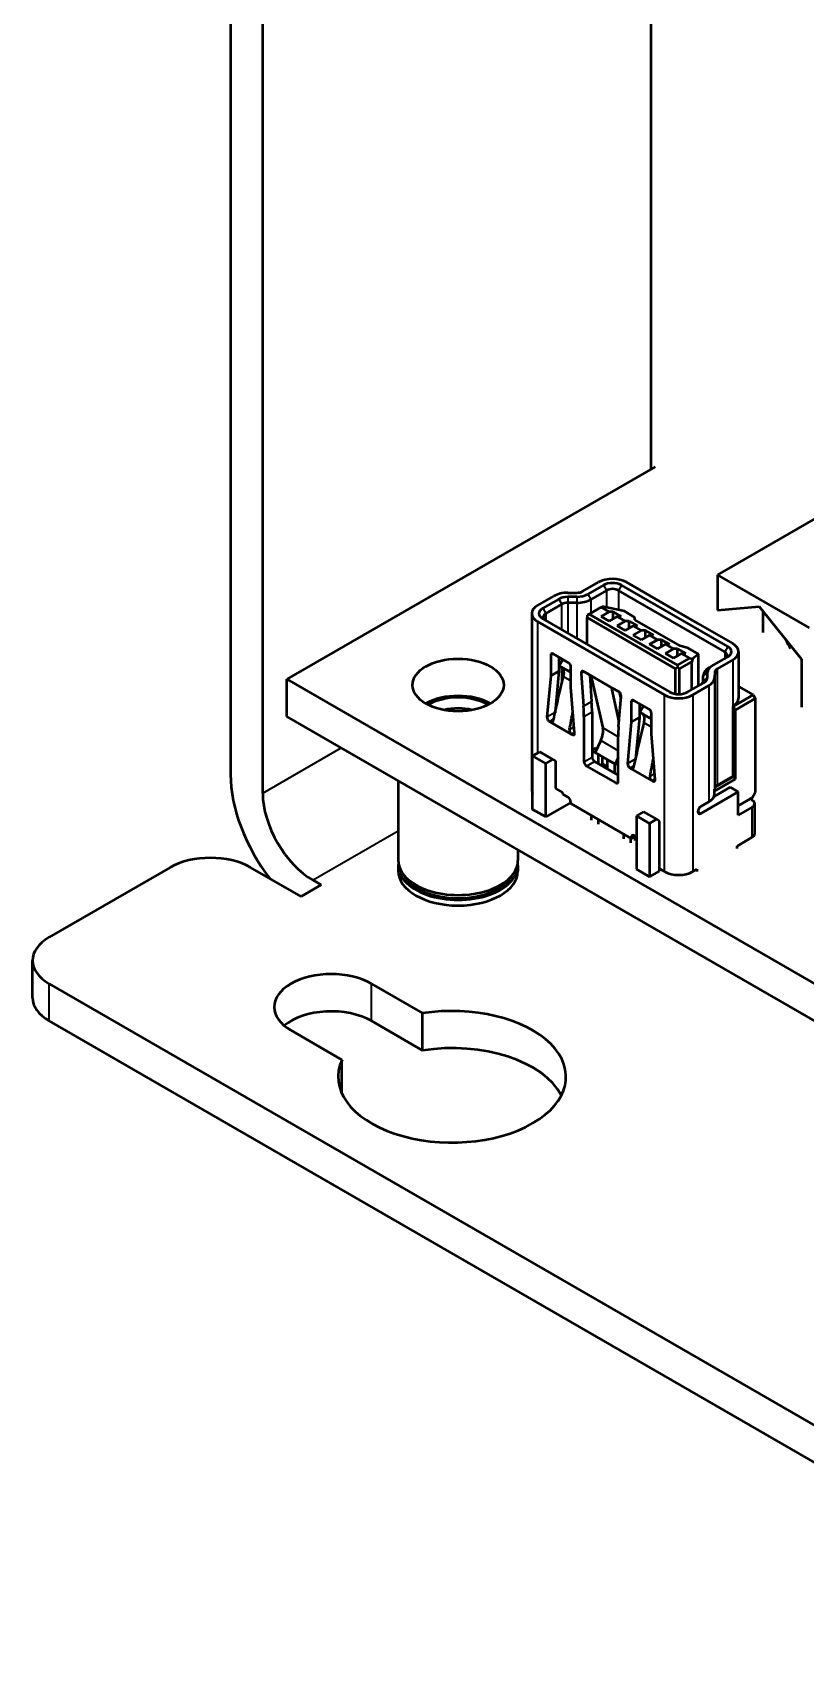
# Model space of a CAD drawing. Header units: millimetres. Extents: x 3137 to 5094, y 789 to 1822.
# Drawn here: x 3961.2 to 3988.3, y 1474.5 to 1531.6 of the extents above; entities that cross this region are included whole.
import ezdxf

# ---------------------------------------------------------------- set-up
doc = ezdxf.new("R2010")
doc.units = ezdxf.units.MM
doc.header["$LTSCALE"] = 1.8
doc.layers.add('외형선(ISO)', color=7, linetype='Continuous', lineweight=50)
doc.layers.add('좁은 외형선(ISO)', color=7, linetype='Continuous', lineweight=35)

msp = doc.modelspace()

# ---------------------------------------------------------------- linework, layer by layer
at = {"layer": '외형선(ISO)'}
for p, q in [((3968.138, 1561.005), (3968.138, 1505.565)), ((3969.269, 1504.911), (3969.269, 1560.352)), ((3982.899, 1552.463), (3982.899, 1516.292)), ((3983.041, 1516.373), (3970.118, 1508.912)), ((3989.97, 1515.312), (3985.233, 1512.577)), ((3985.233, 1512.577), (3985.233, 1511.336)), ((3988.464, 1510.711), (3985.233, 1512.577)), ((3978.921, 1511.505), (3979.484, 1511.83)), ((3979.976, 1511.948), (3980.296, 1511.949)), ((3980.298, 1511.805), (3979.977, 1511.804)), ((3980.507, 1512), (3981.053, 1512.315)), ((3981.23, 1512.213), (3980.684, 1511.898)), ((3981.336, 1512.029), (3980.79, 1511.714)), ((3985.487, 1509.878), (3981.76, 1512.029)), ((3985.593, 1510.062), (3981.866, 1512.213)), ((3982.043, 1512.315), (3984.541, 1510.873)), ((3978.716, 1511.219), (3978.716, 1505.014)), ((3979.661, 1511.728), (3979.098, 1511.403)), ((3979.767, 1511.544), (3979.204, 1511.219)), ((3980.298, 1511.596), (3979.978, 1511.595)), ((3980.724, 1511.199), (3980.654, 1511.158)), ((3981.149, 1511.443), (3980.724, 1511.199)), ((3980.724, 1511.199), (3983.836, 1509.402)), ((3981.149, 1511.443), (3981.181, 1511.462)), ((3981.431, 1511.28), (3981.149, 1511.443)), ((3981.149, 1511.117), (3981.431, 1511.28)), ((3981.97, 1511.296), (3981.181, 1511.462)), ((3981.573, 1511.28), (3981.431, 1511.28)), ((3981.573, 1511.28), (3981.856, 1511.117)), ((3981.573, 1511.035), (3981.573, 1511.28)), ((3982.338, 1511.083), (3981.97, 1511.296)), ((3985.233, 1511.336), (3986.696, 1511.466)), ((3986.696, 1511.466), (3988.181, 1509.619)), ((3986.824, 1511.308), (3986.824, 1510.556)), ((3983.376, 1508.361), (3978.921, 1510.933)), ((3979.098, 1511.035), (3983.553, 1508.463)), ((3980.654, 1511.158), (3980.654, 1511.076)), ((3980.654, 1511.076), (3983.765, 1509.28)), ((3980.654, 1510.137), (3980.654, 1511.076)), ((3981.431, 1510.954), (3981.149, 1511.117)), ((3981.714, 1511.117), (3981.431, 1510.954)), ((3981.856, 1511.117), (3981.714, 1511.117)), ((3981.997, 1510.954), (3981.714, 1511.117)), ((3981.714, 1510.79), (3981.997, 1510.954)), ((3981.997, 1510.627), (3981.714, 1510.79)), ((3982.138, 1510.954), (3981.997, 1510.954)), ((3982.28, 1510.79), (3981.997, 1510.627)), ((3982.138, 1510.954), (3982.421, 1510.79)), ((3982.138, 1510.709), (3982.138, 1510.954)), ((3982.421, 1510.79), (3982.28, 1510.79)), ((3982.563, 1510.627), (3982.28, 1510.79)), ((3982.28, 1510.464), (3982.563, 1510.627)), ((3982.338, 1511.002), (3982.338, 1511.083)), ((3983.919, 1510.089), (3982.338, 1511.002)), ((3982.704, 1510.627), (3982.563, 1510.627)), ((3982.704, 1510.627), (3982.987, 1510.464)), ((3982.704, 1510.382), (3982.704, 1510.627)), ((3984.541, 1510.873), (3984.541, 1510.871)), ((3984.544, 1510.871), (3985.769, 1510.164)), ((3982.563, 1510.3), (3982.28, 1510.464)), ((3982.846, 1510.464), (3982.563, 1510.3)), ((3982.987, 1510.464), (3982.846, 1510.464)), ((3983.128, 1510.3), (3982.846, 1510.464)), ((3982.846, 1510.137), (3983.128, 1510.3)), ((3983.128, 1509.974), (3982.846, 1510.137)), ((3983.27, 1510.3), (3983.128, 1510.3)), ((3983.411, 1510.137), (3983.128, 1509.974)), ((3983.27, 1510.3), (3983.553, 1510.137)), ((3983.27, 1510.055), (3983.27, 1510.3)), ((3983.553, 1510.137), (3983.411, 1510.137)), ((3983.694, 1509.974), (3983.411, 1510.137)), ((3984.202, 1510.007), (3983.919, 1510.089)), ((3979.381, 1509.753), (3979.381, 1509.035)), ((3980.003, 1509.492), (3979.466, 1509.802)), ((3979.664, 1509.688), (3979.664, 1509.198)), ((3979.809, 1509.604), (3979.681, 1509.383)), ((3983.411, 1509.81), (3983.694, 1509.974)), ((3983.694, 1509.647), (3983.411, 1509.81)), ((3983.836, 1509.974), (3983.694, 1509.974)), ((3983.977, 1509.81), (3983.694, 1509.647)), ((3983.836, 1509.974), (3984.118, 1509.81)), ((3983.836, 1509.729), (3983.836, 1509.974)), ((3983.836, 1509.402), (3984.26, 1509.647)), ((3983.906, 1509.28), (3984.33, 1509.525)), ((3984.118, 1509.81), (3983.977, 1509.81)), ((3984.26, 1509.647), (3983.977, 1509.81)), ((3984.57, 1509.795), (3984.202, 1510.007)), ((3984.26, 1509.647), (3984.358, 1509.628)), ((3984.358, 1509.628), (3984.33, 1509.525)), ((3984.33, 1508.545), (3984.33, 1509.525)), ((3984.57, 1509.795), (3984.358, 1509.628)), ((3984.57, 1508.683), (3984.57, 1509.795)), ((3985.047, 1509.379), (3985.593, 1509.694)), ((3985.769, 1509.592), (3985.224, 1509.277)), ((3985.974, 1509.878), (3985.974, 1508.245)), ((3988.181, 1509.619), (3988.181, 1507.935)), ((3970.118, 1508.912), (4032.343, 1472.986)), ((3970.118, 1507.606), (3970.118, 1508.912)), ((3979.381, 1509.035), (3979.249, 1507.586)), ((3979.381, 1509.035), (3979.664, 1509.198)), ((3979.664, 1509.198), (3979.531, 1507.749)), ((3979.681, 1509.383), (3980.035, 1509.179)), ((3980.035, 1509.179), (3980.088, 1509.271)), ((3980.088, 1509.148), (3980.035, 1509.179)), ((3980.088, 1508.627), (3980.088, 1509.345)), ((3980.449, 1509.128), (3980.534, 1507.963)), ((3980.71, 1509.084), (3980.534, 1509.185)), ((3980.71, 1509.084), (3981.587, 1508.578)), ((3980.75, 1509.053), (3980.817, 1508.126)), ((3980.815, 1508.948), (3981.208, 1507.206)), ((3983.836, 1509.321), (3983.765, 1509.28)), ((3983.765, 1508.394), (3983.765, 1509.28)), ((3983.836, 1509.402), (3983.836, 1509.321)), ((3983.906, 1509.28), (3983.836, 1509.321)), ((3983.906, 1508.388), (3983.906, 1509.28)), ((3984.734, 1508.849), (3984.736, 1509.034)), ((3984.884, 1508.971), (3984.886, 1509.156)), ((3985.047, 1509.379), (3984.941, 1509.318)), ((3985.136, 1509.155), (3985.134, 1508.97)), ((3980.22, 1507.025), (3980.088, 1508.627)), ((3981.522, 1508.54), (3981.776, 1507.415)), ((3981.763, 1508.476), (3981.587, 1508.578)), ((3981.786, 1508.459), (3981.84, 1508.222)), ((3984.189, 1508.463), (3984.752, 1508.788)), ((3984.929, 1508.686), (3984.366, 1508.361)), ((3986.487, 1508.361), (3985.78, 1507.953)), ((3985.974, 1508.657), (3986.487, 1508.361)), ((3986.487, 1508.361), (3986.558, 1508.239)), ((3980.83, 1507.763), (3980.83, 1506.173)), ((3981.763, 1507.254), (3981.848, 1508.321)), ((3982.209, 1508.12), (3982.209, 1507.402)), ((3982.831, 1507.859), (3982.294, 1508.169)), ((3982.492, 1508.055), (3982.492, 1507.565)), ((3982.51, 1507.75), (3982.637, 1507.971)), ((3985.78, 1507.953), (3985.769, 1507.959)), ((3985.769, 1507.959), (3985.769, 1505.51)), ((3985.78, 1507.953), (3985.851, 1507.83)), ((3986.558, 1508.239), (3985.851, 1507.83)), ((3985.851, 1507.83), (3985.851, 1505.397)), ((3986.558, 1508.239), (3986.558, 1504.932)), ((4032.343, 1471.68), (3970.118, 1507.606)), ((3979.333, 1507.429), (3979.368, 1507.409)), ((3980.101, 1506.986), (3979.368, 1507.409)), ((3980.547, 1507.6), (3980.547, 1506.01)), ((3982.209, 1507.402), (3982.077, 1505.953)), ((3982.209, 1507.402), (3982.492, 1507.565)), ((3982.492, 1507.565), (3982.36, 1506.116)), ((3982.863, 1507.546), (3982.51, 1507.75)), ((3982.916, 1507.638), (3982.863, 1507.546)), ((3982.916, 1507.515), (3982.863, 1507.546)), ((3982.916, 1506.994), (3982.916, 1507.712)), ((3980.101, 1506.986), (3980.136, 1506.966)), ((3981.134, 1506.758), (3980.936, 1506.341)), ((3981.75, 1505.316), (3981.75, 1506.906)), ((3983.048, 1505.392), (3982.916, 1506.994)), ((3978.744, 1506.218), (3978.992, 1506.361)), ((3979.204, 1505.953), (3978.744, 1506.218)), ((3978.744, 1504.34), (3978.744, 1506.218)), ((3979.451, 1506.095), (3978.992, 1506.361)), ((3979.204, 1505.953), (3979.451, 1506.095)), ((3979.451, 1506.095), (3979.558, 1506.034)), ((3980.83, 1506.422), (3980.954, 1506.493)), ((3981.06, 1506.269), (3980.83, 1506.402)), ((3981.643, 1505.933), (3980.936, 1506.341)), ((3980.997, 1506.469), (3980.954, 1506.493)), ((3981.06, 1506.269), (3981.061, 1506.269)), ((3981.06, 1505.942), (3981.06, 1506.269)), ((3981.202, 1505.922), (3981.202, 1506.188)), ((3981.378, 1506.085), (3981.379, 1506.086)), ((3981.378, 1505.759), (3981.378, 1506.085)), ((3981.626, 1505.942), (3981.378, 1506.085)), ((3981.75, 1506.157), (3981.643, 1505.933)), ((3979.204, 1504.075), (3979.204, 1505.953)), ((3979.558, 1505.079), (3979.558, 1506.034)), ((3980.632, 1505.863), (3981.665, 1505.267)), ((3980.915, 1506.026), (3981.75, 1505.544)), ((3981.149, 1505.891), (3981.219, 1505.932)), ((3981.219, 1505.932), (3981.378, 1505.84)), ((3981.626, 1505.942), (3981.627, 1505.943)), ((3981.626, 1505.616), (3981.626, 1505.942)), ((3981.75, 1505.902), (3981.643, 1505.933)), ((3981.714, 1505.565), (3981.75, 1505.585)), ((3982.162, 1505.796), (3982.196, 1505.776)), ((3982.929, 1505.353), (3982.196, 1505.776)), ((3985.794, 1505.495), (3985.149, 1505.123)), ((3985.769, 1505.51), (3985.224, 1505.194)), ((3985.794, 1505.495), (3985.769, 1505.51)), ((3985.794, 1505.495), (3985.851, 1505.397)), ((3974.028, 1505.348), (3974.028, 1502.545)), ((3979.805, 1504.936), (3979.558, 1505.079)), ((3979.805, 1504.871), (3979.805, 1504.936)), ((3982.929, 1505.353), (3982.964, 1505.333)), ((3985.957, 1504.952), (3984.649, 1504.197)), ((3985.674, 1505.116), (3985.113, 1504.792)), ((3985.134, 1504.888), (3985.135, 1505.05)), ((3985.851, 1505.397), (3985.135, 1504.984)), ((3985.135, 1505.05), (3985.135, 1504.984)), ((3985.136, 1505.03), (3985.135, 1504.984)), ((3985.957, 1504.952), (3985.674, 1505.116)), ((3985.957, 1504.136), (3985.957, 1504.952)), ((3986.452, 1504.748), (3986.558, 1504.932)), ((3979.204, 1504.075), (3978.744, 1504.34)), ((3980.088, 1504.585), (3979.204, 1504.075)), ((3979.982, 1504.769), (3979.805, 1504.871)), ((3980.088, 1504.544), (3980.088, 1504.585)), ((3980.088, 1504.544), (3982.209, 1503.319)), ((3984.929, 1504.604), (3984.649, 1504.442)), ((3986.381, 1504.707), (3985.957, 1504.462)), ((3986.452, 1504.422), (3985.957, 1504.136)), ((3986.452, 1504.748), (3986.381, 1504.707)), ((3986.452, 1504.667), (3986.381, 1504.707)), ((3986.54, 1503.483), (3986.54, 1504.544)), ((3980.813, 1503.962), (3980.813, 1504.126)), ((3981.06, 1503.819), (3981.06, 1503.983)), ((3982.633, 1504.258), (3982.386, 1504.115)), ((3982.386, 1504.115), (3982.386, 1502.237)), ((3982.386, 1504.115), (3982.846, 1503.85)), ((3982.633, 1504.258), (3983.093, 1503.993)), ((3983.093, 1503.993), (3982.846, 1503.85)), ((3982.846, 1503.85), (3982.846, 1501.972)), ((3983.199, 1503.932), (3983.093, 1503.993)), ((3983.199, 1502.258), (3983.199, 1503.932)), ((3981.944, 1503.309), (3981.944, 1503.472)), ((3982.191, 1503.166), (3982.191, 1503.33)), ((3982.209, 1503.319), (3982.351, 1503.401)), ((3982.209, 1503.36), (3982.209, 1503.319)), ((3982.386, 1503.381), (3982.315, 1503.421)), ((3982.333, 1503.391), (3982.333, 1503.248)), ((3986.452, 1503.36), (3985.921, 1503.054)), ((3978.228, 1502.923), (3978.228, 1502.545)), ((3985.921, 1502.972), (3985.921, 1503.054)), ((3966.016, 1502.299), (3961.774, 1499.849)), ((3970.613, 1501.278), (3968.845, 1502.299)), ((3974.028, 1502.374), (3974.028, 1502.176)), ((3978.228, 1502.374), (3978.228, 1502.176)), ((3982.386, 1502.237), (3982.846, 1501.972)), ((3982.846, 1501.972), (3983.199, 1502.176)), ((3983.376, 1502.156), (3983.199, 1502.258)), ((3983.199, 1502.176), (3983.199, 1502.258)), ((3984.366, 1502.156), (3984.507, 1502.237)), ((3984.507, 1502.237), (3984.507, 1502.156)), ((3971.32, 1501.686), (3970.613, 1501.278)), ((3971.32, 1501.686), (3971.037, 1501.85)), ((3961.188, 1497.726), (3961.188, 1499.033)), ((3961.774, 1498.216), (4025.131, 1461.637)), ((3973.087, 1498.216), (3974.881, 1497.181)), ((4025.131, 1460.331), (3961.774, 1496.91)), ((3974.881, 1495.875), (3973.087, 1496.91)), ((3974.881, 1495.875), (3974.881, 1497.181)), ((3972.052, 1495.548), (3970.259, 1496.583)), ((3972.052, 1494.353), (3972.052, 1495.548))]:
    msp.add_line(p, q, dxfattribs=at)
for centre, major_axis, ratio, start_param, end_param in [((3981.548, 1512.029), (0.7, 0), 0.57735, 0.785398, 2.356194), ((3979.979, 1511.544), (0.7, 0), 0.57735, 1.575627, 2.356194), ((3979.979, 1511.544), (-0.45, 0), 0.57735, 4.71722, 5.497787), ((3980.295, 1512.122), (0.3, 0), 0.57735, 4.71722, 5.497787), ((3980.295, 1512.122), (-0.55, 0), 0.57735, 1.575627, 2.356194), ((3981.548, 1512.029), (-0.45, 0), 0.57735, 3.926991, 5.497787), ((3981.548, 1511.907), (-0.3, 0), 0.57735, 3.926991, 5.497787), ((3979.416, 1511.219), (-0.7, 0), 0.57735, 5.497787, 7.068583), ((3979.416, 1511.219), (-0.45, 0), 0.57735, 5.497787, 7.068583), ((3979.416, 1511.096), (-0.3, 0), 0.57735, 5.497787, 7.068583), ((3979.979, 1511.422), (-0.3, 0), 0.57735, 4.71722, 5.497787), ((3980.295, 1512), (-0.7, 0), 0.57735, 1.575627, 2.356194), ((3985.274, 1509.878), (0.45, 0), 0.57735, 5.497787, 7.068583), ((3985.274, 1509.878), (0.7, 0), 0.57735, 5.497787, 7.068583), ((3988.287, 1510.405), (-0.55, 0.953), 0.57735, 1.348405, 1.668525), ((3979.466, 1509.704), (-0.06, 0.104), 0.57735, 5.497787, 7.068583), ((3980.003, 1509.394), (0.06, -0.104), 0.57735, 0.785398, 2.356194), ((3985.274, 1509.755), (0.3, 0), 0.57735, 5.497787, 7.068583), ((3980.534, 1509.087), (-0.06, 0.104), 0.57735, 5.497787, 7.15585), ((3980.73, 1508.997), (-0.077, 0.0938), 0.434657, 3.855523, 5.425773), ((3985.436, 1509.032), (-0.7, 0), 0.57735, 5.497787, 6.278354), ((3984.434, 1508.972), (0.45, 0), 0.57735, 5.497787, 6.278354), ((3985.436, 1509.154), (-0.55, 0), 0.57735, 5.497787, 6.278354), ((3984.434, 1508.972), (0.7, 0), 0.57735, 5.497787, 6.278354), ((3985.436, 1509.154), (-0.3, 0), 0.57735, 5.497787, 6.278354), ((3976.128, 1507.402), (-1.6, 0), 0.57735, 3.926991, 5.497787), ((3976.128, 1507.402), (1.5, 0), 0.57735, 0.787484, 2.354109), ((3981.607, 1508.491), (-0.077, 0.0938), 0.434324, 5.426453, 6.996702), ((3981.763, 1508.378), (0.06, -0.104), 0.57735, 0.698132, 2.356194), ((3983.871, 1508.647), (-0.7, 0), 0.57735, 0.785398, 2.356194), ((3983.871, 1508.647), (0.45, 0), 0.57735, 3.926991, 5.497787), ((3984.434, 1508.85), (0.3, 0), 0.57735, 5.497787, 6.278354), ((3976.128, 1507.181), (1.23, 0), 0.57735, 1.154502, 1.987091), ((3977.012, 1509.641), (-2.5, 4.33), 0.57735, 3.926991, 4.014257), ((3977.295, 1509.804), (-2.5, 4.33), 0.57735, 3.926991, 4.014257), ((3982.294, 1508.071), (-0.06, 0.104), 0.57735, 5.497787, 7.068583), ((3982.831, 1507.761), (0.06, -0.104), 0.57735, 0.785398, 2.356194), ((3985.274, 1508.245), (0.7, 0), 0.57735, 5.497787, 6.283185), ((3979.333, 1507.527), (-0.06, 0.104), 0.57735, 0.68573, 2.356194), ((3979.39, 1507.521), (-0.026, 0.12), 0.698193, 2.573554, 4.130412), ((3979.616, 1507.691), (0.06, -0.104), 0.57735, 3.827322, 4.03724), ((3980.795, 1506.857), (-0.3, -0.52), 0.57735, 1.710423, 2.583087), ((3985.285, 1504.864), (2.5, -4.33), 0.57735, 3.839724, 3.926991), ((3980.124, 1507.097), (-0.027, 0.12), 0.697647, 1.01633, 2.573187), ((3980.136, 1507.064), (0.06, -0.104), 0.57735, 5.497787, 7.168252), ((3980.915, 1506.124), (0.06, -0.104), 0.57735, 3.926991, 5.497787), ((3982.444, 1506.058), (0.06, -0.104), 0.57735, 3.827322, 4.03724), ((3971.037, 1503.891), (2.05, -3.551), 0.57735, 3.926991, 4.949961), ((3980.632, 1505.961), (-0.06, 0.104), 0.57735, 0.785398, 2.356194), ((3982.162, 1505.894), (-0.06, 0.104), 0.57735, 0.68573, 2.356194), ((3982.219, 1505.888), (-0.026, 0.12), 0.698193, 2.573555, 4.130412), ((3982.952, 1505.464), (-0.027, 0.12), 0.697647, 1.01633, 2.573187), ((3971.037, 1503.891), (-1.25, 2.165), 0.57735, 0.785398, 2.356194), ((3979.416, 1505.014), (-0.7, 0), 0.57735, 0, 0.28506), ((3981.665, 1505.365), (0.06, -0.104), 0.57735, 5.497787, 7.068583), ((3982.964, 1505.431), (0.06, -0.104), 0.57735, 5.497787, 7.168252), ((3985.436, 1504.856), (0.212, -0.367), 0.57735, 3.629414, 3.92216), ((3985.436, 1505.072), (-0.3, 0), 0.57735, 5.497787, 5.985601), ((3979.982, 1504.646), (-0.075, 0.13), 0.57735, 3.926991, 5.497787), ((3984.649, 1504.32), (-0.075, -0.13), 0.57735, 3.926991, 7.068583), ((3984.434, 1504.89), (0.7, 0), 0.57735, 5.497787, 6.278354), ((3986.24, 1504.544), (0.3, 0), 0.57735, 5.497787, 7.068583), ((3982.315, 1503.299), (-0.075, 0.13), 0.57735, 5.497787, 7.068583), ((3986.24, 1503.483), (0.3, 0), 0.57735, 5.497787, 6.283185), ((3967.431, 1501.482), (2, 0), 0.57735, 0.785398, 2.356194), ((3976.128, 1502.374), (2.1, 0), 0.57735, 3.070823, 6.353955), ((3976.128, 1502.545), (-2.1, 0), 0.57735, 0, 3.141593), ((3976.128, 1502.176), (2.1, 0), 0.57735, 3.141593, 6.283185), ((3976.128, 1502.374), (1.995, 0), 0.57735, 3.434174, 5.990604), ((3983.871, 1502.442), (-0.7, 0), 0.57735, 0.785398, 2.356194), ((3963.188, 1499.033), (-2, 0), 0.57735, 5.497787, 7.068583), ((3971.673, 1497.4), (-2, 0), 0.57735, 3.926991, 7.068583), ((3963.188, 1497.726), (-2, 0), 0.57735, 0, 0.785398), ((3971.673, 1496.093), (-2, 0), 0.57735, 3.926991, 5.681921), ((3975.916, 1494.95), (4, 0), 0.57735, 2.879793, 8.115781), ((3975.916, 1493.644), (4, 0), 0.57735, 0.286757, 1.832596)]:
    msp.add_ellipse(centre, major_axis=major_axis, ratio=ratio, start_param=start_param, end_param=end_param, dxfattribs=at)
msp.add_ellipse((3976.128, 1508.708), major_axis=(1.6, 0), ratio=0.57735, dxfattribs=at)
for points, knots in [([(3979.475, 1507.47), (3979.531, 1507.728), (3979.588, 1507.986), (3979.706, 1508.499), (3979.767, 1508.755), (3979.828, 1509.009)], [-0.1744202, -0.1744202, -0.1744202, -0.1744202, -0.0872106, -0.0872106, -0.000001, -0.000001, -0.000001, -0.000001]), ([(3979.828, 1509.009), (3979.836, 1509.04), (3979.841, 1509.07), (3979.844, 1509.098), (3979.847, 1509.126), (3979.848, 1509.153), (3979.846, 1509.177), (3979.845, 1509.202), (3979.841, 1509.224), (3979.834, 1509.244), (3979.828, 1509.264), (3979.82, 1509.282), (3979.81, 1509.296), (3979.799, 1509.311), (3979.787, 1509.322), (3979.772, 1509.331)], [0, 0, 0, 0, 0.2, 0.2, 0.2, 0.4, 0.4, 0.4, 0.6, 0.6, 0.6, 0.8, 0.8, 0.8, 1, 1, 1, 1]), ([(3982.303, 1505.837), (3982.359, 1506.095), (3982.417, 1506.353), (3982.535, 1506.866), (3982.595, 1507.122), (3982.657, 1507.376)], [-0.1744202, -0.1744202, -0.1744202, -0.1744202, -0.0872106, -0.0872106, -0.000001, -0.000001, -0.000001, -0.000001]), ([(3982.657, 1507.376), (3982.664, 1507.407), (3982.669, 1507.437), (3982.672, 1507.465), (3982.675, 1507.493), (3982.676, 1507.52), (3982.675, 1507.544), (3982.673, 1507.569), (3982.669, 1507.591), (3982.663, 1507.611), (3982.657, 1507.631), (3982.648, 1507.649), (3982.638, 1507.663), (3982.627, 1507.678), (3982.615, 1507.689), (3982.601, 1507.698)], [0, 0, 0, 0, 0.2, 0.2, 0.2, 0.4, 0.4, 0.4, 0.6, 0.6, 0.6, 0.8, 0.8, 0.8, 1, 1, 1, 1])]:
    msp.add_open_spline(points, degree=3, knots=knots, dxfattribs=at)
for points in [[(3980.038, 1507.145), (3980.079, 1507.356), (3980.119, 1507.568), (3980.158, 1507.78)], [(3982.867, 1505.512), (3982.908, 1505.723), (3982.947, 1505.935), (3982.986, 1506.147)]]:
    msp.add_open_spline(points, degree=3, dxfattribs=at)
at = {"layer": '좁은 외형선(ISO)'}
for p, q in [((3979.977, 1511.804), (3979.978, 1511.595)), ((3980.298, 1511.805), (3980.298, 1511.596)), ((3980.684, 1511.898), (3980.79, 1511.714)), ((3981.23, 1512.213), (3981.336, 1512.029)), ((3981.336, 1512.029), (3981.336, 1511.43)), ((3981.866, 1512.213), (3981.76, 1512.029)), ((3981.76, 1512.029), (3981.76, 1511.34)), ((3979.098, 1511.403), (3979.204, 1511.219)), ((3979.204, 1511.219), (3979.204, 1510.974)), ((3979.661, 1511.728), (3979.767, 1511.544)), ((3979.767, 1510.649), (3979.767, 1511.544)), ((3979.978, 1511.595), (3979.978, 1510.527)), ((3980.298, 1511.596), (3980.298, 1510.342)), ((3980.79, 1511.714), (3980.79, 1511.236)), ((3978.921, 1510.933), (3978.921, 1506.32)), ((3985.593, 1510.062), (3985.487, 1509.878)), ((3979.381, 1509.753), (3979.466, 1509.802)), ((3979.767, 1509.532), (3979.767, 1509.628)), ((3985.487, 1509.878), (3985.487, 1509.633)), ((3985.769, 1509.592), (3985.769, 1507.959)), ((3979.767, 1508.755), (3979.767, 1509.333)), ((3979.828, 1509.009), (3980.088, 1508.86)), ((3980.449, 1509.128), (3980.542, 1509.181)), ((3984.884, 1508.971), (3984.734, 1508.849)), ((3984.886, 1509.156), (3984.736, 1509.034)), ((3985.134, 1508.97), (3985.134, 1504.888)), ((3985.136, 1509.155), (3985.136, 1505.03)), ((3985.224, 1509.277), (3985.224, 1505.194)), ((3981.587, 1508.578), (3981.522, 1508.54)), ((3983.376, 1502.156), (3983.376, 1508.361)), ((3984.366, 1508.361), (3984.366, 1502.156)), ((3984.929, 1508.686), (3984.929, 1504.604)), ((3980.534, 1507.963), (3980.817, 1508.126)), ((3980.547, 1507.6), (3980.83, 1507.763)), ((3982.209, 1508.12), (3982.294, 1508.169)), ((3979.249, 1507.586), (3979.531, 1507.749)), ((3979.333, 1507.429), (3979.485, 1507.517)), ((3981.75, 1506.893), (3981.208, 1507.206)), ((3982.916, 1507.227), (3982.657, 1507.376)), ((3980.136, 1506.966), (3980.22, 1507.015)), ((3981.75, 1506.402), (3981.134, 1506.758)), ((3969.269, 1504.911), (3972.027, 1506.504)), ((3980.547, 1506.01), (3980.83, 1506.173)), ((3982.077, 1505.953), (3982.36, 1506.116)), ((3980.632, 1505.863), (3980.915, 1506.026)), ((3982.162, 1505.796), (3982.314, 1505.884)), ((3981.665, 1505.267), (3981.75, 1505.316)), ((3982.964, 1505.333), (3983.049, 1505.382)), ((3986.452, 1503.36), (3986.452, 1504.422)), ((3984.649, 1504.197), (3984.543, 1504.258)), ((3974.028, 1503.577), (3971.037, 1501.85)), ((3982.209, 1503.36), (3982.315, 1503.421)), ((3961.774, 1496.91), (3961.774, 1498.216)), ((3973.087, 1496.91), (3973.087, 1498.216))]:
    msp.add_line(p, q, dxfattribs=at)
for points, knots in [([(3979.475, 1507.471), (3979.459, 1507.462), (3979.443, 1507.453), (3979.427, 1507.443), (3979.407, 1507.432), (3979.387, 1507.421), (3979.368, 1507.409)], [0.5118396, 0.5118396, 0.5118396, 0.5118396, 0.7305056, 0.7305056, 0.7305056, 1, 1, 1, 1]), ([(3980.101, 1506.986), (3980.121, 1506.997), (3980.14, 1507.009), (3980.16, 1507.02), (3980.179, 1507.031), (3980.198, 1507.043), (3980.218, 1507.054)], [0, 0, 0, 0, 0.2695171, 0.2695171, 0.2695171, 0.5328653, 0.5328653, 0.5328653, 0.5328653]), ([(3982.304, 1505.838), (3982.288, 1505.829), (3982.272, 1505.82), (3982.255, 1505.81), (3982.236, 1505.799), (3982.216, 1505.788), (3982.196, 1505.776)], [0.5118396, 0.5118396, 0.5118396, 0.5118396, 0.7304829, 0.7304829, 0.7304829, 1, 1, 1, 1]), ([(3982.929, 1505.353), (3982.949, 1505.364), (3982.969, 1505.376), (3982.988, 1505.387), (3983.008, 1505.398), (3983.027, 1505.41), (3983.046, 1505.421)], [0, 0, 0, 0, 0.2694944, 0.2694944, 0.2694944, 0.5328654, 0.5328654, 0.5328654, 0.5328654])]:
    msp.add_open_spline(points, degree=3, knots=knots, dxfattribs=at)
for points in [[(3980.038, 1507.145), (3980.093, 1507.176), (3980.148, 1507.208), (3980.202, 1507.24)], [(3982.867, 1505.512), (3982.921, 1505.543), (3982.976, 1505.575), (3983.031, 1505.607)]]:
    msp.add_open_spline(points, degree=3, dxfattribs=at)

doc.saveas('drawing.dxf')
